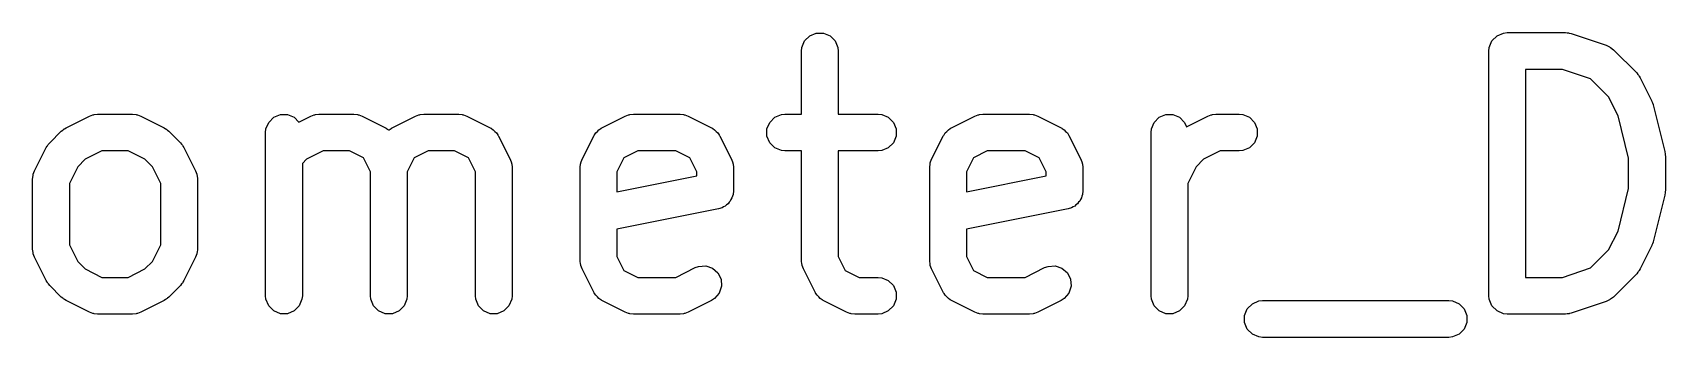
# Model space of a CAD drawing. Header units: millimetres. Extents: x 129 to 276, y -185 to -58.
# Drawn here: x 235.27 to 241.94, y -156.13 to -154.88 of the extents above; entities that cross this region are included whole.
import ezdxf

# ---------------------------------------------------------------- set-up
doc = ezdxf.new("R2010")
doc.units = ezdxf.units.MM
doc.layers.add('F.Fab', color=9, linetype='CONTINUOUS', true_color=0xafafaf)

msp = doc.modelspace()

# ---------------------------------------------------------------- linework, layer by layer
at = {"layer": 'F.Fab', "linetype": 'CONTINUOUS'}
for p, q in [((238.425735, -154.913151), (238.446427, -154.892459)), ((238.446427, -154.892459), (238.473463, -154.88126)), ((238.473463, -154.88126), (238.502727, -154.88126)), ((238.502727, -154.88126), (238.529763, -154.892459)), ((238.529763, -154.892459), (238.550455, -154.913151)), ((241.23526, -154.913151), (241.255952, -154.892459)), ((241.255952, -154.892459), (241.282988, -154.88126)), ((241.282988, -154.88126), (241.29762, -154.879819)), ((241.29762, -154.879819), (241.535715, -154.879819)), ((241.535715, -154.879819), (241.54312, -154.880548)), ((241.54312, -154.880548), (241.545095, -154.880408)), ((241.545095, -154.880408), (241.547692, -154.880998)), ((241.547692, -154.880998), (241.550347, -154.88126)), ((241.550347, -154.88126), (241.552178, -154.882018)), ((241.552178, -154.882018), (241.559432, -154.883668)), ((241.559432, -154.883668), (241.702289, -154.931287)), ((238.413095, -154.954819), (238.414536, -154.940187)), ((238.413095, -155.213152), (238.413095, -154.954819)), ((238.414536, -154.940187), (238.425735, -154.913151)), ((238.550455, -154.913151), (238.561654, -154.940187)), ((238.561654, -154.940187), (238.563095, -154.954819)), ((238.563095, -154.954819), (238.563095, -155.213152)), ((241.22262, -154.954819), (241.224061, -154.940187)), ((241.22262, -155.954819), (241.22262, -154.954819)), ((241.224061, -154.940187), (241.23526, -154.913151)), ((241.702289, -154.931287), (241.715714, -154.937281)), ((241.715714, -154.937281), (241.717749, -154.939046)), ((241.717749, -154.939046), (241.72024, -154.940078)), ((241.72024, -154.940078), (241.731605, -154.949405)), ((241.731605, -154.949405), (241.826843, -155.044643)), ((241.523545, -155.029819), (241.37262, -155.029819)), ((241.37262, -155.029819), (241.37262, -155.879819)), ((241.638058, -155.06799), (241.523545, -155.029819)), ((241.712171, -155.142103), (241.638058, -155.06799)), ((241.826843, -155.044643), (241.831563, -155.050393)), ((241.831563, -155.050393), (241.83306, -155.051692)), ((241.83306, -155.051692), (241.834479, -155.053946)), ((241.834479, -155.053946), (241.836171, -155.056008)), ((241.836171, -155.056008), (241.836929, -155.05784)), ((241.836929, -155.05784), (241.840892, -155.064135)), ((241.840892, -155.064135), (241.888511, -155.159373)), ((241.750664, -155.21909), (241.712171, -155.142103)), ((241.888511, -155.159373), (241.88892, -155.160442)), ((241.88892, -155.160442), (241.889243, -155.160878)), ((241.889243, -155.160878), (241.891435, -155.167014)), ((235.406935, -155.268689), (235.502173, -155.22107)), ((235.502173, -155.22107), (235.515904, -155.215815)), ((235.515904, -155.215815), (235.518593, -155.215623)), ((235.518593, -155.215623), (235.521082, -155.214593)), ((235.521082, -155.214593), (235.535714, -155.213152)), ((235.535714, -155.213152), (235.678571, -155.213152)), ((235.678571, -155.213152), (235.693203, -155.214593)), ((235.693203, -155.214593), (235.695692, -155.215624)), ((235.695692, -155.215624), (235.69838, -155.215815)), ((235.69838, -155.215815), (235.712112, -155.22107)), ((235.712112, -155.22107), (235.80735, -155.268689)), ((236.235259, -155.246484), (236.255951, -155.225792)), ((236.255951, -155.225792), (236.282987, -155.214593)), ((236.282987, -155.214593), (236.312251, -155.214593)), ((236.312251, -155.214593), (236.339287, -155.225792)), ((236.339287, -155.225792), (236.358688, -155.245193)), ((236.358688, -155.245193), (236.406935, -155.22107)), ((236.406935, -155.22107), (236.420666, -155.215815)), ((236.420666, -155.215815), (236.423355, -155.215623)), ((236.423355, -155.215623), (236.425844, -155.214593)), ((236.425844, -155.214593), (236.440476, -155.213152)), ((236.440476, -155.213152), (236.583333, -155.213152)), ((236.583333, -155.213152), (236.597965, -155.214593)), ((236.597965, -155.214593), (236.600454, -155.215624)), ((236.600454, -155.215624), (236.603142, -155.215815)), ((236.603142, -155.215815), (236.616874, -155.22107)), ((236.616874, -155.22107), (236.712112, -155.268689)), ((236.740268, -155.268689), (236.835506, -155.22107)), ((236.835506, -155.22107), (236.849237, -155.215815)), ((236.849237, -155.215815), (236.851926, -155.215623)), ((236.851926, -155.215623), (236.854415, -155.214593)), ((236.854415, -155.214593), (236.869047, -155.213152)), ((236.869047, -155.213152), (237.011904, -155.213152)), ((237.011904, -155.213152), (237.026536, -155.214593)), ((237.026536, -155.214593), (237.029025, -155.215624)), ((237.029025, -155.215624), (237.031713, -155.215815)), ((237.031713, -155.215815), (237.045445, -155.22107)), ((237.045445, -155.22107), (237.140684, -155.268689)), ((237.597411, -155.268689), (237.692649, -155.22107)), ((237.692649, -155.22107), (237.70638, -155.215815)), ((237.70638, -155.215815), (237.709069, -155.215623)), ((237.709069, -155.215623), (237.711558, -155.214593)), ((237.711558, -155.214593), (237.72619, -155.213152)), ((237.72619, -155.213152), (237.916666, -155.213152)), ((237.916666, -155.213152), (237.931298, -155.214593)), ((237.931298, -155.214593), (237.933787, -155.215624)), ((237.933787, -155.215624), (237.936475, -155.215815)), ((237.936475, -155.215815), (237.950207, -155.22107)), ((237.950207, -155.22107), (238.045445, -155.268689)), ((238.282878, -155.246484), (238.30357, -155.225792)), ((238.30357, -155.225792), (238.330606, -155.214593)), ((238.330606, -155.214593), (238.345238, -155.213152)), ((238.345238, -155.213152), (238.413095, -155.213152)), ((238.563095, -155.213152), (238.72619, -155.213152)), ((238.72619, -155.213152), (238.740822, -155.214593)), ((238.740822, -155.214593), (238.767858, -155.225792)), ((238.767858, -155.225792), (238.78855, -155.246484)), ((239.025983, -155.268689), (239.121221, -155.22107)), ((239.121221, -155.22107), (239.134952, -155.215815)), ((239.134952, -155.215815), (239.137641, -155.215623)), ((239.137641, -155.215623), (239.14013, -155.214593)), ((239.14013, -155.214593), (239.154762, -155.213152)), ((239.154762, -155.213152), (239.345238, -155.213152)), ((239.345238, -155.213152), (239.35987, -155.214593)), ((239.35987, -155.214593), (239.362359, -155.215624)), ((239.362359, -155.215624), (239.365047, -155.215815)), ((239.365047, -155.215815), (239.378779, -155.22107)), ((239.378779, -155.22107), (239.474017, -155.268689)), ((239.854307, -155.246484), (239.874999, -155.225792)), ((239.874999, -155.225792), (239.902035, -155.214593)), ((239.902035, -155.214593), (239.931299, -155.214593)), ((239.931299, -155.214593), (239.958335, -155.225792)), ((239.958335, -155.225792), (239.979027, -155.246484)), ((239.986532, -155.264604), (240.073602, -155.22107)), ((240.073602, -155.22107), (240.087333, -155.215815)), ((240.087333, -155.215815), (240.090022, -155.215623)), ((240.090022, -155.215623), (240.092511, -155.214593)), ((240.092511, -155.214593), (240.107143, -155.213152)), ((240.107143, -155.213152), (240.202381, -155.213152)), ((240.202381, -155.213152), (240.217013, -155.214593)), ((240.217013, -155.214593), (240.244049, -155.225792)), ((240.244049, -155.225792), (240.264741, -155.246484)), ((241.794048, -155.392624), (241.750664, -155.21909)), ((241.891435, -155.167014), (241.893766, -155.173104)), ((241.893766, -155.173104), (241.893804, -155.173644)), ((241.893804, -155.173644), (241.89419, -155.174724)), ((241.89419, -155.174724), (241.941809, -155.3652)), ((235.339824, -155.330357), (235.387443, -155.282738)), ((235.387443, -155.282738), (235.393192, -155.278019)), ((235.393192, -155.278019), (235.394492, -155.276521)), ((235.394492, -155.276521), (235.396751, -155.275099)), ((235.396751, -155.275099), (235.398808, -155.273411)), ((235.398808, -155.273411), (235.400635, -155.272653)), ((235.400635, -155.272653), (235.406935, -155.268689)), ((235.80735, -155.268689), (235.813649, -155.272653)), ((235.813649, -155.272653), (235.815477, -155.273411)), ((235.815477, -155.273411), (235.817533, -155.275099)), ((235.817533, -155.275099), (235.819793, -155.276521)), ((235.819793, -155.276521), (235.821092, -155.278019)), ((235.821092, -155.278019), (235.826842, -155.282738)), ((235.826842, -155.282738), (235.874461, -155.330357)), ((236.222619, -155.288152), (236.22406, -155.27352)), ((236.222619, -155.954819), (236.222619, -155.288152)), ((236.22406, -155.27352), (236.235259, -155.246484)), ((236.712112, -155.268689), (236.714559, -155.270229)), ((236.714559, -155.270229), (236.715713, -155.270614)), ((236.715713, -155.270614), (236.717149, -155.271859)), ((236.717149, -155.271859), (236.724555, -155.276521)), ((236.724555, -155.276521), (236.72619, -155.278406)), ((236.72619, -155.278406), (236.727825, -155.276521)), ((236.727825, -155.276521), (236.73523, -155.271859)), ((236.73523, -155.271859), (236.736667, -155.270614)), ((236.736667, -155.270614), (236.73782, -155.270229)), ((236.73782, -155.270229), (236.740268, -155.268689)), ((237.140684, -155.268689), (237.14313, -155.270229)), ((237.14313, -155.270229), (237.144285, -155.270614)), ((237.144285, -155.270614), (237.145722, -155.27186)), ((237.145722, -155.27186), (237.153126, -155.276521)), ((237.153126, -155.276521), (237.159285, -155.283623)), ((237.159285, -155.283623), (237.166393, -155.289787)), ((237.166393, -155.289787), (237.171054, -155.297192)), ((237.171054, -155.297192), (237.1723, -155.298629)), ((237.1723, -155.298629), (237.172684, -155.299782)), ((237.56541, -155.299782), (237.565795, -155.298629)), ((237.565795, -155.298629), (237.56704, -155.297192)), ((237.56704, -155.297192), (237.571702, -155.289787)), ((237.571702, -155.289787), (237.578806, -155.283625)), ((237.578806, -155.283625), (237.584968, -155.276521)), ((237.584968, -155.276521), (237.592373, -155.271859)), ((237.592373, -155.271859), (237.59381, -155.270614)), ((237.59381, -155.270614), (237.594963, -155.270229)), ((237.594963, -155.270229), (237.597411, -155.268689)), ((238.045445, -155.268689), (238.047892, -155.270229)), ((238.047892, -155.270229), (238.049046, -155.270614)), ((238.049046, -155.270614), (238.050482, -155.271859)), ((238.050482, -155.271859), (238.057888, -155.276521)), ((238.057888, -155.276521), (238.064049, -155.283625)), ((238.064049, -155.283625), (238.071154, -155.289787)), ((238.071154, -155.289787), (238.075815, -155.297192)), ((238.075815, -155.297192), (238.077061, -155.298629)), ((238.077061, -155.298629), (238.077445, -155.299782)), ((238.271679, -155.27352), (238.282878, -155.246484)), ((238.271679, -155.302784), (238.271679, -155.27352)), ((238.78855, -155.246484), (238.799749, -155.27352)), ((238.799749, -155.27352), (238.799749, -155.302784)), ((238.993982, -155.299782), (238.994367, -155.298629)), ((238.994367, -155.298629), (238.995612, -155.297192)), ((238.995612, -155.297192), (239.000274, -155.289787)), ((239.000274, -155.289787), (239.007378, -155.283625)), ((239.007378, -155.283625), (239.01354, -155.276521)), ((239.01354, -155.276521), (239.020945, -155.271859)), ((239.020945, -155.271859), (239.022382, -155.270614)), ((239.022382, -155.270614), (239.023535, -155.270229)), ((239.023535, -155.270229), (239.025983, -155.268689)), ((239.474017, -155.268689), (239.476464, -155.270229)), ((239.476464, -155.270229), (239.477618, -155.270614)), ((239.477618, -155.270614), (239.479054, -155.271859)), ((239.479054, -155.271859), (239.48646, -155.276521)), ((239.48646, -155.276521), (239.492621, -155.283625)), ((239.492621, -155.283625), (239.499726, -155.289787)), ((239.499726, -155.289787), (239.504387, -155.297192)), ((239.504387, -155.297192), (239.505633, -155.298629)), ((239.505633, -155.298629), (239.506017, -155.299782)), ((239.841667, -155.288152), (239.843108, -155.27352)), ((239.841667, -155.954819), (239.841667, -155.288152)), ((239.843108, -155.27352), (239.854307, -155.246484)), ((239.979027, -155.246484), (239.986532, -155.264604)), ((240.264741, -155.246484), (240.27594, -155.27352)), ((240.27594, -155.27352), (240.27594, -155.302784)), ((235.278156, -155.445087), (235.325775, -155.349849)), ((235.325775, -155.349849), (235.329739, -155.343549)), ((235.329739, -155.343549), (235.330497, -155.341722)), ((235.330497, -155.341722), (235.332185, -155.339665)), ((235.332185, -155.339665), (235.333607, -155.337406)), ((235.333607, -155.337406), (235.335105, -155.336106)), ((235.335105, -155.336106), (235.339824, -155.330357)), ((235.553419, -155.363152), (235.484903, -155.39741)), ((235.660866, -155.363152), (235.553419, -155.363152)), ((235.729382, -155.39741), (235.660866, -155.363152)), ((235.874461, -155.330357), (235.879179, -155.336106)), ((235.879179, -155.336106), (235.880678, -155.337406)), ((235.880678, -155.337406), (235.882099, -155.339665)), ((235.882099, -155.339665), (235.883788, -155.341722)), ((235.883788, -155.341722), (235.884545, -155.343549)), ((235.884545, -155.343549), (235.88851, -155.349849)), ((235.88851, -155.349849), (235.936129, -155.445087)), ((236.458181, -155.363152), (236.389665, -155.39741)), ((236.565628, -155.363152), (236.458181, -155.363152)), ((236.622669, -155.391672), (236.565628, -155.363152)), ((236.886752, -155.363152), (236.82971, -155.391672)), ((236.994199, -155.363152), (236.886752, -155.363152)), ((237.051241, -155.391672), (236.994199, -155.363152)), ((237.172684, -155.299782), (237.174225, -155.30223)), ((237.174225, -155.30223), (237.221844, -155.397468)), ((237.516251, -155.397468), (237.56387, -155.30223)), ((237.56387, -155.30223), (237.56541, -155.299782)), ((237.743895, -155.363152), (237.686853, -155.391672)), ((237.898961, -155.363152), (237.743895, -155.363152)), ((237.956002, -155.391672), (237.898961, -155.363152)), ((238.077445, -155.299782), (238.078986, -155.30223)), ((238.078986, -155.30223), (238.126605, -155.397468)), ((238.282878, -155.32982), (238.271679, -155.302784)), ((238.30357, -155.350512), (238.282878, -155.32982)), ((238.330606, -155.361711), (238.30357, -155.350512)), ((238.345238, -155.363152), (238.330606, -155.361711)), ((238.413095, -155.363152), (238.345238, -155.363152)), ((238.413095, -155.811961), (238.413095, -155.363152)), ((238.72619, -155.363152), (238.563095, -155.363152)), ((238.563095, -155.363152), (238.563095, -155.794256)), ((238.740822, -155.361711), (238.72619, -155.363152)), ((238.767858, -155.350512), (238.740822, -155.361711)), ((238.78855, -155.32982), (238.767858, -155.350512)), ((238.799749, -155.302784), (238.78855, -155.32982)), ((238.944823, -155.397468), (238.992442, -155.30223)), ((238.992442, -155.30223), (238.993982, -155.299782)), ((239.172467, -155.363152), (239.115425, -155.391672)), ((239.327533, -155.363152), (239.172467, -155.363152)), ((239.384574, -155.391672), (239.327533, -155.363152)), ((239.506017, -155.299782), (239.507558, -155.30223)), ((239.507558, -155.30223), (239.555177, -155.397468)), ((240.124848, -155.363152), (240.056332, -155.39741)), ((240.202381, -155.363152), (240.124848, -155.363152)), ((240.217013, -155.361711), (240.202381, -155.363152)), ((240.244049, -155.350512), (240.217013, -155.361711)), ((240.264741, -155.32982), (240.244049, -155.350512)), ((240.27594, -155.302784), (240.264741, -155.32982)), ((241.941809, -155.3652), (241.942184, -155.367736)), ((235.454496, -155.427817), (235.420238, -155.496333)), ((235.484903, -155.39741), (235.454496, -155.427817)), ((235.759789, -155.427817), (235.729382, -155.39741)), ((235.794047, -155.496333), (235.759789, -155.427817)), ((236.389665, -155.39741), (236.372619, -155.414456)), ((236.372619, -155.414456), (236.372619, -155.954819)), ((236.65119, -155.448714), (236.622669, -155.391672)), ((236.82971, -155.391672), (236.80119, -155.448714)), ((237.079762, -155.448714), (237.051241, -155.391672)), ((237.221844, -155.397468), (237.227099, -155.411199)), ((237.227099, -155.411199), (237.22729, -155.413888)), ((237.22729, -155.413888), (237.228321, -155.416377)), ((237.228321, -155.416377), (237.229762, -155.431009)), ((237.229762, -155.431009), (237.229762, -155.954819)), ((237.508333, -155.431009), (237.509774, -155.416377)), ((237.508333, -155.811961), (237.508333, -155.431009)), ((237.509774, -155.416377), (237.510805, -155.413887)), ((237.510805, -155.413887), (237.510996, -155.4112)), ((237.510996, -155.4112), (237.516251, -155.397468)), ((237.686853, -155.391672), (237.658333, -155.448714)), ((237.984523, -155.448714), (237.956002, -155.391672)), ((238.126605, -155.397468), (238.13186, -155.411199)), ((238.13186, -155.411199), (238.132051, -155.413888)), ((238.132051, -155.413888), (238.133082, -155.416377)), ((238.133082, -155.416377), (238.134523, -155.431009)), ((238.134523, -155.431009), (238.134523, -155.526247)), ((238.936905, -155.431009), (238.938346, -155.416377)), ((238.936905, -155.811961), (238.936905, -155.431009)), ((238.938346, -155.416377), (238.939377, -155.413887)), ((238.939377, -155.413887), (238.939568, -155.4112)), ((238.939568, -155.4112), (238.944823, -155.397468)), ((239.115425, -155.391672), (239.086905, -155.448714)), ((239.413095, -155.448714), (239.384574, -155.391672)), ((239.555177, -155.397468), (239.560432, -155.411199)), ((239.560432, -155.411199), (239.560623, -155.413888)), ((239.560623, -155.413888), (239.561654, -155.416377)), ((239.561654, -155.416377), (239.563095, -155.431009)), ((239.563095, -155.431009), (239.563095, -155.526247)), ((240.025925, -155.427817), (239.991667, -155.496333)), ((240.056332, -155.39741), (240.025925, -155.427817)), ((241.794048, -155.517013), (241.794048, -155.392624)), ((241.942184, -155.367736), (241.942607, -155.368758)), ((241.942607, -155.368758), (241.943149, -155.37427)), ((241.943149, -155.37427), (241.943959, -155.379744)), ((241.943959, -155.379744), (241.943796, -155.380836)), ((241.943796, -155.380836), (241.944048, -155.38339)), ((241.944048, -155.38339), (241.944048, -155.526247)), ((235.270238, -155.478628), (235.271679, -155.463996)), ((235.270238, -155.764342), (235.270238, -155.478628)), ((235.271679, -155.463996), (235.27271, -155.461506)), ((235.27271, -155.461506), (235.272901, -155.458819)), ((235.272901, -155.458819), (235.278156, -155.445087)), ((235.420238, -155.496333), (235.420238, -155.746637)), ((235.794047, -155.746637), (235.794047, -155.496333)), ((235.936129, -155.445087), (235.941384, -155.458818)), ((235.941384, -155.458818), (235.941575, -155.461507)), ((235.941575, -155.461507), (235.942606, -155.463996)), ((235.942606, -155.463996), (235.944047, -155.478628)), ((235.944047, -155.478628), (235.944047, -155.764342)), ((236.65119, -155.954819), (236.65119, -155.448714)), ((236.80119, -155.448714), (236.80119, -155.954819)), ((237.079762, -155.954819), (237.079762, -155.448714)), ((237.658333, -155.448714), (237.658333, -155.529999)), ((237.658333, -155.529999), (237.984523, -155.464762)), ((237.984523, -155.464762), (237.984523, -155.448714)), ((239.086905, -155.448714), (239.086905, -155.529999)), ((239.086905, -155.529999), (239.413095, -155.464762)), ((239.413095, -155.464762), (239.413095, -155.448714)), ((239.991667, -155.496333), (239.991667, -155.954819)), ((238.124726, -155.561051), (238.121883, -155.567915)), ((238.128843, -155.554876), (238.124726, -155.561051)), ((238.130268, -155.54767), (238.128843, -155.554876)), ((238.133082, -155.540879), (238.130268, -155.54767)), ((238.134523, -155.526247), (238.133082, -155.540879)), ((239.553298, -155.561051), (239.550455, -155.567915)), ((239.557415, -155.554876), (239.553298, -155.561051)), ((239.55884, -155.54767), (239.557415, -155.554876)), ((239.561654, -155.540879), (239.55884, -155.54767)), ((239.563095, -155.526247), (239.561654, -155.540879)), ((241.750664, -155.690547), (241.794048, -155.517013)), ((241.941809, -155.544437), (241.89419, -155.734913)), ((241.942184, -155.5419), (241.941809, -155.544437)), ((241.942607, -155.540879), (241.942184, -155.5419)), ((241.943149, -155.535366), (241.942607, -155.540879)), ((241.943959, -155.529893), (241.943149, -155.535366)), ((241.944048, -155.526247), (241.943796, -155.5288)), ((241.943796, -155.5288), (241.943959, -155.529893)), ((238.074231, -155.599791), (237.658333, -155.68297)), ((238.088297, -155.595508), (238.074231, -155.599791)), ((238.094402, -155.591419), (238.088297, -155.595508)), ((238.101191, -155.588607), (238.094402, -155.591419)), ((238.106443, -155.583354), (238.101191, -155.588607)), ((238.112611, -155.579224), (238.106443, -155.583354)), ((238.116685, -155.573113), (238.112611, -155.579224)), ((238.121883, -155.567915), (238.116685, -155.573113)), ((239.502803, -155.599791), (239.086905, -155.68297)), ((239.516869, -155.595508), (239.502803, -155.599791)), ((239.522974, -155.591419), (239.516869, -155.595508)), ((239.529763, -155.588607), (239.522974, -155.591419)), ((239.535015, -155.583354), (239.529763, -155.588607)), ((239.541183, -155.579224), (239.535015, -155.583354)), ((239.545257, -155.573113), (239.541183, -155.579224)), ((239.550455, -155.567915), (239.545257, -155.573113)), ((237.658333, -155.68297), (237.658333, -155.794256)), ((239.086905, -155.68297), (239.086905, -155.794256)), ((241.71217, -155.767534), (241.750664, -155.690547)), ((235.271679, -155.778974), (235.270238, -155.764342)), ((235.420238, -155.746637), (235.454496, -155.815153)), ((235.759788, -155.815153), (235.794047, -155.746637)), ((235.944047, -155.764342), (235.942606, -155.778974)), ((241.888511, -155.750264), (241.840892, -155.845502)), ((241.88892, -155.749194), (241.888511, -155.750264)), ((241.889243, -155.748759), (241.88892, -155.749194)), ((241.891435, -155.742622), (241.889243, -155.748759)), ((241.893766, -155.736533), (241.891435, -155.742622)), ((241.893804, -155.735992), (241.893766, -155.736533)), ((241.89419, -155.734913), (241.893804, -155.735992)), ((235.27271, -155.781463), (235.271679, -155.778974)), ((235.272901, -155.784151), (235.27271, -155.781463)), ((235.278156, -155.797883), (235.272901, -155.784151)), ((235.325775, -155.893121), (235.278156, -155.797883)), ((235.454496, -155.815153), (235.484903, -155.845561)), ((235.729381, -155.845561), (235.759788, -155.815153)), ((235.936129, -155.797883), (235.88851, -155.893121)), ((235.941384, -155.784152), (235.936129, -155.797883)), ((235.941575, -155.781462), (235.941384, -155.784152)), ((235.942606, -155.778974), (235.941575, -155.781462)), ((237.509774, -155.826593), (237.508333, -155.811961)), ((237.510805, -155.829082), (237.509774, -155.826593)), ((237.510996, -155.83177), (237.510805, -155.829082)), ((237.516251, -155.845502), (237.510996, -155.83177)), ((237.658333, -155.794256), (237.686853, -155.851298)), ((237.992094, -155.834863), (238.021284, -155.832789)), ((238.021284, -155.832789), (238.049046, -155.842043)), ((238.414536, -155.826593), (238.413095, -155.811961)), ((238.415567, -155.829082), (238.414536, -155.826593)), ((238.415758, -155.83177), (238.415567, -155.829082)), ((238.421013, -155.845502), (238.415758, -155.83177)), ((238.563095, -155.794256), (238.591615, -155.851298)), ((238.938346, -155.826593), (238.936905, -155.811961)), ((238.939377, -155.829082), (238.938346, -155.826593)), ((238.939568, -155.83177), (238.939377, -155.829082)), ((238.944823, -155.845502), (238.939568, -155.83177)), ((239.086905, -155.794256), (239.115425, -155.851298)), ((239.420666, -155.834863), (239.449856, -155.832789)), ((239.449856, -155.832789), (239.477618, -155.842043)), ((241.638058, -155.841647), (241.71217, -155.767534)), ((235.329738, -155.899417), (235.325775, -155.893121)), ((235.330496, -155.901247), (235.329738, -155.899417)), ((235.484903, -155.845561), (235.553419, -155.879819)), ((235.553419, -155.879819), (235.660866, -155.879819)), ((235.660866, -155.879819), (235.729381, -155.845561)), ((235.884546, -155.899417), (235.883789, -155.901247)), ((235.88851, -155.893121), (235.884546, -155.899417)), ((237.56387, -155.940741), (237.516251, -155.845502)), ((237.686853, -155.851298), (237.743895, -155.879819)), ((237.743895, -155.879819), (237.898961, -155.879819)), ((237.898961, -155.879819), (237.978363, -155.840118)), ((237.978363, -155.840118), (237.992094, -155.834863)), ((238.049046, -155.842043), (238.071153, -155.861216)), ((238.071153, -155.861216), (238.084241, -155.887391)), ((238.084241, -155.887391), (238.086315, -155.916581)), ((238.468632, -155.940741), (238.421013, -155.845502)), ((238.591615, -155.851298), (238.648657, -155.879819)), ((238.648657, -155.879819), (238.72619, -155.879819)), ((238.72619, -155.879819), (238.740822, -155.88126)), ((238.740822, -155.88126), (238.767858, -155.892459)), ((238.767858, -155.892459), (238.78855, -155.913151)), ((238.992442, -155.940741), (238.944823, -155.845502)), ((239.115425, -155.851298), (239.172467, -155.879819)), ((239.172467, -155.879819), (239.327533, -155.879819)), ((239.327533, -155.879819), (239.406935, -155.840118)), ((239.406935, -155.840118), (239.420666, -155.834863)), ((239.477618, -155.842043), (239.499725, -155.861216)), ((239.499725, -155.861216), (239.512813, -155.887391)), ((239.512813, -155.887391), (239.514887, -155.916581)), ((241.37262, -155.879819), (241.523545, -155.879819)), ((241.523545, -155.879819), (241.638058, -155.841647)), ((241.826844, -155.864993), (241.731605, -155.960233)), ((241.831561, -155.859244), (241.826844, -155.864993)), ((241.83306, -155.857945), (241.831561, -155.859244)), ((241.834481, -155.855686), (241.83306, -155.857945)), ((241.836171, -155.853628), (241.834481, -155.855686)), ((241.836928, -155.851798), (241.836171, -155.853628)), ((241.840892, -155.845502), (241.836928, -155.851798)), ((235.332185, -155.903305), (235.330496, -155.901247)), ((235.333607, -155.905564), (235.332185, -155.903305)), ((235.335105, -155.906863), (235.333607, -155.905564)), ((235.339823, -155.912612), (235.335105, -155.906863)), ((235.387442, -155.960232), (235.339823, -155.912612)), ((235.393191, -155.96495), (235.387442, -155.960232)), ((235.394492, -155.96645), (235.393191, -155.96495)), ((235.396751, -155.967872), (235.394492, -155.96645)), ((235.819793, -155.96645), (235.817533, -155.967872)), ((235.821093, -155.96495), (235.819793, -155.96645)), ((235.826843, -155.960232), (235.821093, -155.96495)), ((235.874461, -155.912613), (235.826843, -155.960232)), ((235.879179, -155.906863), (235.874461, -155.912613)), ((235.880678, -155.905564), (235.879179, -155.906863)), ((235.882099, -155.903305), (235.880678, -155.905564)), ((235.883789, -155.901247), (235.882099, -155.903305)), ((236.22406, -155.969451), (236.222619, -155.954819)), ((236.372619, -155.954819), (236.371178, -155.969451)), ((236.652631, -155.969451), (236.65119, -155.954819)), ((236.80119, -155.954819), (236.799749, -155.969451)), ((237.081203, -155.969451), (237.079762, -155.954819)), ((237.229762, -155.954819), (237.228321, -155.969451)), ((237.56541, -155.943187), (237.56387, -155.940741)), ((237.565795, -155.944342), (237.56541, -155.943187)), ((237.567041, -155.945779), (237.565795, -155.944342)), ((237.571702, -155.953183), (237.567041, -155.945779)), ((237.578804, -155.959342), (237.571702, -155.953183)), ((237.584968, -155.96645), (237.578804, -155.959342)), ((237.592373, -155.971111), (237.584968, -155.96645)), ((238.057888, -155.96645), (238.045445, -155.974282)), ((238.077061, -155.944342), (238.057888, -155.96645)), ((238.086315, -155.916581), (238.077061, -155.944342)), ((238.470172, -155.943187), (238.468632, -155.940741)), ((238.470557, -155.944342), (238.470172, -155.943187)), ((238.471803, -155.945779), (238.470557, -155.944342)), ((238.476464, -155.953183), (238.471803, -155.945779)), ((238.483566, -155.959342), (238.476464, -155.953183)), ((238.48973, -155.96645), (238.483566, -155.959342)), ((238.497135, -155.971111), (238.48973, -155.96645)), ((238.78855, -155.913151), (238.799749, -155.940187)), ((238.799749, -155.940187), (238.799749, -155.969451)), ((238.993982, -155.943187), (238.992442, -155.940741)), ((238.994367, -155.944342), (238.993982, -155.943187)), ((238.995613, -155.945779), (238.994367, -155.944342)), ((239.000274, -155.953183), (238.995613, -155.945779)), ((239.007376, -155.959342), (239.000274, -155.953183)), ((239.01354, -155.96645), (239.007376, -155.959342)), ((239.020945, -155.971111), (239.01354, -155.96645)), ((239.48646, -155.96645), (239.474017, -155.974282)), ((239.505633, -155.944342), (239.48646, -155.96645)), ((239.514887, -155.916581), (239.505633, -155.944342)), ((239.843108, -155.969451), (239.841667, -155.954819)), ((239.991667, -155.954819), (239.990226, -155.969451)), ((241.224061, -155.969451), (241.22262, -155.954819)), ((241.731605, -155.960233), (241.72024, -155.96956)), ((235.398808, -155.96956), (235.396751, -155.967872)), ((235.400635, -155.970317), (235.398808, -155.96956)), ((235.406935, -155.974282), (235.400635, -155.970317)), ((235.502173, -156.021901), (235.406935, -155.974282)), ((235.515904, -156.027156), (235.502173, -156.021901)), ((235.518593, -156.027347), (235.515904, -156.027156)), ((235.521082, -156.028378), (235.518593, -156.027347)), ((235.535714, -156.029819), (235.521082, -156.028378)), ((235.678571, -156.029819), (235.535714, -156.029819)), ((235.693203, -156.028378), (235.678571, -156.029819)), ((235.695692, -156.027346), (235.693203, -156.028378)), ((235.69838, -156.027156), (235.695692, -156.027346)), ((235.712112, -156.021901), (235.69838, -156.027156)), ((235.80735, -155.974282), (235.712112, -156.021901)), ((235.813649, -155.970317), (235.80735, -155.974282)), ((235.815477, -155.96956), (235.813649, -155.970317)), ((235.817533, -155.967872), (235.815477, -155.96956)), ((236.235259, -155.996487), (236.22406, -155.969451)), ((236.255951, -156.017179), (236.235259, -155.996487)), ((236.282987, -156.028378), (236.255951, -156.017179)), ((236.312251, -156.028378), (236.282987, -156.028378)), ((236.339287, -156.017179), (236.312251, -156.028378)), ((236.359979, -155.996487), (236.339287, -156.017179)), ((236.371178, -155.969451), (236.359979, -155.996487)), ((236.66383, -155.996487), (236.652631, -155.969451)), ((236.684522, -156.017179), (236.66383, -155.996487)), ((236.711558, -156.028378), (236.684522, -156.017179)), ((236.740822, -156.028378), (236.711558, -156.028378)), ((236.767858, -156.017179), (236.740822, -156.028378)), ((236.78855, -155.996487), (236.767858, -156.017179)), ((236.799749, -155.969451), (236.78855, -155.996487)), ((237.092402, -155.996487), (237.081203, -155.969451)), ((237.113094, -156.017179), (237.092402, -155.996487)), ((237.14013, -156.028378), (237.113094, -156.017179)), ((237.169394, -156.028378), (237.14013, -156.028378)), ((237.19643, -156.017179), (237.169394, -156.028378)), ((237.217122, -155.996487), (237.19643, -156.017179)), ((237.228321, -155.969451), (237.217122, -155.996487)), ((237.59381, -155.972357), (237.592373, -155.971111)), ((237.594963, -155.972741), (237.59381, -155.972357)), ((237.597411, -155.974282), (237.594963, -155.972741)), ((237.692649, -156.021901), (237.597411, -155.974282)), ((237.70638, -156.027156), (237.692649, -156.021901)), ((237.709069, -156.027347), (237.70638, -156.027156)), ((237.711558, -156.028378), (237.709069, -156.027347)), ((237.72619, -156.029819), (237.711558, -156.028378)), ((237.916666, -156.029819), (237.72619, -156.029819)), ((237.931298, -156.028378), (237.916666, -156.029819)), ((237.933787, -156.027346), (237.931298, -156.028378)), ((237.936475, -156.027156), (237.933787, -156.027346)), ((237.950207, -156.021901), (237.936475, -156.027156)), ((238.045445, -155.974282), (237.950207, -156.021901)), ((238.498572, -155.972357), (238.497135, -155.971111)), ((238.499725, -155.972741), (238.498572, -155.972357)), ((238.502173, -155.974282), (238.499725, -155.972741)), ((238.597411, -156.021901), (238.502173, -155.974282)), ((238.611142, -156.027156), (238.597411, -156.021901)), ((238.613831, -156.027347), (238.611142, -156.027156)), ((238.61632, -156.028378), (238.613831, -156.027347)), ((238.630952, -156.029819), (238.61632, -156.028378)), ((238.72619, -156.029819), (238.630952, -156.029819)), ((238.740822, -156.028378), (238.72619, -156.029819)), ((238.767858, -156.017179), (238.740822, -156.028378)), ((238.78855, -155.996487), (238.767858, -156.017179)), ((238.799749, -155.969451), (238.78855, -155.996487)), ((239.022382, -155.972357), (239.020945, -155.971111)), ((239.023535, -155.972741), (239.022382, -155.972357)), ((239.025983, -155.974282), (239.023535, -155.972741)), ((239.121221, -156.021901), (239.025983, -155.974282)), ((239.134952, -156.027156), (239.121221, -156.021901)), ((239.137641, -156.027347), (239.134952, -156.027156)), ((239.14013, -156.028378), (239.137641, -156.027347)), ((239.154762, -156.029819), (239.14013, -156.028378)), ((239.345238, -156.029819), (239.154762, -156.029819)), ((239.35987, -156.028378), (239.345238, -156.029819)), ((239.362359, -156.027346), (239.35987, -156.028378)), ((239.365047, -156.027156), (239.362359, -156.027346)), ((239.378779, -156.021901), (239.365047, -156.027156)), ((239.474017, -155.974282), (239.378779, -156.021901)), ((239.854307, -155.996487), (239.843108, -155.969451)), ((239.874999, -156.017179), (239.854307, -155.996487)), ((239.902035, -156.028378), (239.874999, -156.017179)), ((239.931299, -156.028378), (239.902035, -156.028378)), ((239.958335, -156.017179), (239.931299, -156.028378)), ((239.979027, -155.996487), (239.958335, -156.017179)), ((239.990226, -155.969451), (239.979027, -155.996487)), ((240.224061, -156.035425), (240.23526, -156.008389)), ((240.23526, -156.008389), (240.255952, -155.987697)), ((240.255952, -155.987697), (240.282988, -155.976498)), ((240.282988, -155.976498), (240.29762, -155.975057)), ((240.29762, -155.975057), (241.059524, -155.975057)), ((241.059524, -155.975057), (241.074156, -155.976498)), ((241.074156, -155.976498), (241.101192, -155.987697)), ((241.101192, -155.987697), (241.121884, -156.008389)), ((241.121884, -156.008389), (241.133083, -156.035425)), ((241.23526, -155.996487), (241.224061, -155.969451)), ((241.255952, -156.017179), (241.23526, -155.996487)), ((241.282988, -156.028378), (241.255952, -156.017179)), ((241.29762, -156.029819), (241.282988, -156.028378)), ((241.535715, -156.029819), (241.29762, -156.029819)), ((241.54312, -156.029089), (241.535715, -156.029819)), ((241.545095, -156.02923), (241.54312, -156.029089)), ((241.547692, -156.028639), (241.545095, -156.02923)), ((241.550347, -156.028378), (241.547692, -156.028639)), ((241.552178, -156.027619), (241.550347, -156.028378)), ((241.559432, -156.02597), (241.552178, -156.027619)), ((241.702289, -155.978351), (241.559432, -156.02597)), ((241.715714, -155.972357), (241.702289, -155.978351)), ((241.717749, -155.970591), (241.715714, -155.972357)), ((241.72024, -155.96956), (241.717749, -155.970591)), ((240.224061, -156.064689), (240.224061, -156.035425)), ((240.23526, -156.091725), (240.224061, -156.064689)), ((240.255952, -156.112417), (240.23526, -156.091725)), ((241.121884, -156.091725), (241.101192, -156.112417)), ((241.133083, -156.064689), (241.121884, -156.091725)), ((241.133083, -156.035425), (241.133083, -156.064689)), ((240.282988, -156.123616), (240.255952, -156.112417)), ((240.29762, -156.125057), (240.282988, -156.123616)), ((241.059524, -156.125057), (240.29762, -156.125057)), ((241.074156, -156.123616), (241.059524, -156.125057)), ((241.101192, -156.112417), (241.074156, -156.123616))]:
    msp.add_line(p, q, dxfattribs=at)

doc.saveas('drawing.dxf')
